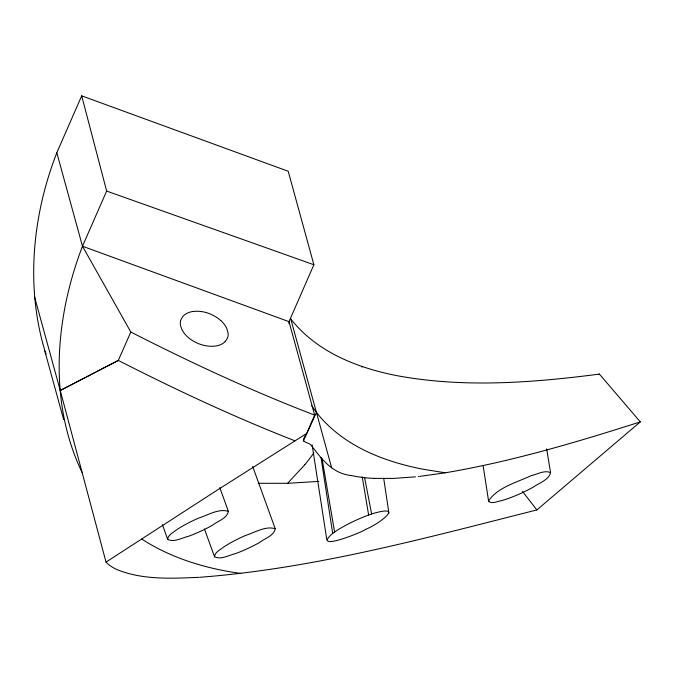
<?xml version="1.0" encoding="UTF-8"?>
<svg xmlns="http://www.w3.org/2000/svg" width="674" height="674" viewBox="0 0 674 674"><rect width="100%" height="100%" fill="white"/><g stroke="black" fill="none" stroke-linecap="round" stroke-linejoin="round"><path stroke-width="1.01" d="M371.635 513.976A11.711 2.174 -24.9 0 1 372.553 513.664C406.852 503.596 377.541 524.861 365.527 529.393C362.09 532.393 311.86 552.225 332.088 533.875A11.635 2.157 -24.9 0 1 332.695 533.42L334.616 532.039A8.299 1.542 -24.9 0 1 335.037 531.744L337.952 529.84A34.61 6.428 -24.9 0 1 364.154 516.747L368.029 515.248A8.198 1.525 -24.9 0 1 368.636 515.029L371.627 513.984L364.676 477.933M373.851 478.388A652.921 121.227 -24.9 0 1 351.887 475.617C332.29 473.847 321.658 458.918 310.933 445C308.195 442.009 300.655 442.624 304.496 437.19C305.078 435.884 305.819 434.646 306.653 433.483L314.665 415.142L289.003 321.658L313.882 264.747L288.211 171.263L81.697 95.834L56.81 152.754C32.579 215.048 25.511 285.658 44.728 350.269M81.697 95.834L106.652 191.071L82.481 246.229C55.007 317.724 48.166 401.712 81.967 472.238M56.81 152.754L82.481 246.229L130.815 332.038L118.304 360.422L96.542 371.703M303.317 441.2L316.426 412.395L311.708 405.841M200.01 577.264C314.472 568.536 425.968 537.928 536.858 509.932L640.3 421.89L599.405 374.104L599.076 374.592M304.842 464.731L287.596 483.309L258.193 483.292M225.167 341.524L227.45 338.078A23.253 14.853 22.3 0 0 228.149 333.394L226.759 328.373A26.488 16.917 22.3 0 0 222.386 322.096L221.872 321.557A22.352 14.28 22.3 0 0 220.786 320.521M362.031 367.128L362.545 366.622A484.075 207.019 -22.4 0 0 396.278 375.536C463.333 388.123 532.216 382.807 599.405 374.104M34.593 297.032L60.256 390.499L106.02 562.108L217.197 490.133L306.653 433.483M85.657 377.339L60.256 390.499L118.304 360.422C175.914 389.816 234.594 417.24 294.85 440.779M86.558 376.867L95.632 372.166M640.3 421.89C576.304 442.321 511.659 461.555 445.329 472.794L423.441 469.306A484.235 207.087 -22.4 0 1 375.94 455.506C353.092 446.121 331.726 432.017 316.426 412.395M444.992 472.853L419.877 476.358M418.377 476.526L418.975 476.459M415.403 476.838L393.052 478.439L373.868 478.38M318.878 481.396L287.596 483.309M199.175 577.315C171.727 578.486 142.947 580.137 117.006 569.606A667.353 123.906 -24.9 0 1 106.003 562.116M240.778 573.448C206.067 568.629 171.525 558.35 141.936 539.158M106.652 191.071L313.882 264.747M82.481 246.229L289.003 321.658L289.02 323.756M314.665 415.142C251.84 391.03 190.75 362.595 130.815 332.038M536.858 509.932L522.519 491.464M550.54 472.626C544.508 469.82 537.262 474.378 531.289 475.617C516.848 482.432 497.724 487.192 488.481 501.001C491.464 504.716 498.094 500.942 501.953 500.563C512.72 497.311 523.032 492.677 532.915 487.353C538.636 483.115 548.914 480.132 550.54 472.626L546.673 448.8M228.376 511.355C218.578 508.255 207.853 515.239 198.552 518.121C190.911 521.474 183.438 525.282 176.47 529.899C173.311 532.527 167.843 534.87 167.691 539.419C174.162 542.629 182.106 537.785 188.619 536.226C196.757 533.235 204.669 529.596 212.243 525.375C217.306 521.28 227.172 518.559 228.376 511.355L219.766 487.597M275.236 528.736C265.438 525.627 254.705 532.62 245.403 535.493C237.77 538.855 230.297 542.654 223.338 547.263C220.179 549.9 214.711 552.242 214.543 556.791C221.005 560.01 228.949 555.157 235.453 553.615C243.6 550.616 251.512 546.985 259.086 542.755C264.157 538.669 274.015 535.948 275.236 528.736L252.649 466.408M45.082 351.213L46.127 354.061M204.424 528.888L214.543 556.791M162.426 524.667L167.691 539.419M331.667 467.874L290.755 318.92C302.634 334.152 318.246 346.192 335.315 355.088A488.776 209.024 -22.4 0 0 362.545 366.631M44.467 349.747L63.626 419.531M322.105 458.868L334.616 532.039M362.208 476.771L368.636 515.029M483.106 465.49L488.667 501.599M383.683 478.211L388.906 513.133M312.138 444.924L326.848 539.916M321.018 457.562L332.695 533.42M225.226 341.558A25.014 15.974 22.3 0 1 187.768 337.084A22.2 14.179 22.3 0 1 186.706 336.073L186.192 335.551A26.682 17.044 22.3 0 1 181.803 329.333L180.497 325.399A23.447 14.98 22.3 0 1 181.062 319.434L182.688 316.729A25.014 15.974 22.3 0 1 192.933 311.455M192.941 311.548A24.694 15.772 22.3 0 1 206.539 312.643L207.794 313.081A25.738 16.437 22.3 0 1 211.08 314.362A25.309 16.168 22.3 0 1 220.786 320.529M313.899 452.818A519.182 262.666 71.5 0 1 304.825 464.706"/></g></svg>
